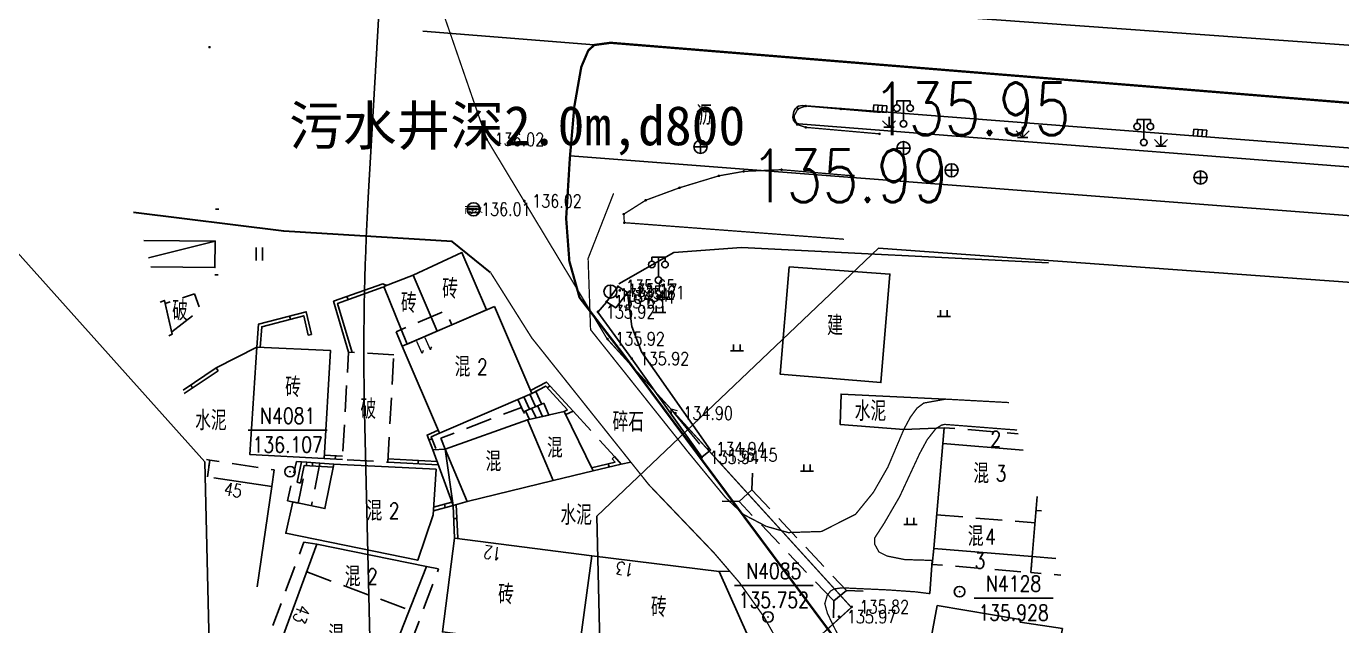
# Model space of a CAD drawing. Extents: x 529262 to 576451, y 2694391 to 2717535.
# Drawn here: x 565690.6 to 565790.8, y 2710109.1 to 2710154.8 of the extents above; entities that cross this region are included whole.
import ezdxf
from ezdxf.enums import TextEntityAlignment as Align
from ezdxf.xclip import XClip

# ---------------------------------------------------------------- set-up
doc = ezdxf.new("R2010")
doc.units = 0
doc.header["$XCLIPFRAME"] = 0
for name, pattern in [('CONTINOUS', [0]), ('X2', [10, 8, -2]), ('X5', [3, 2, -1])]:
    doc.linetypes.add(name, pattern=pattern)
for name, color, linetype in [('COMPONENT', 8, 'Continuous'), ('DLDW', 8, 'Continuous'), ('DLSS', 4, 'Continuous'), ('DMTZ', 8, 'Continuous'), ('GCD', 8, 'Continuous'), ('GXYZ', 8, 'Continuous'), ('JMD', 8, 'Continuous'), ('KZD', 8, 'Continuous'), ('PP-COM', 7, 'Continuous'), ('RD-中线', 40, 'Continuous'), ('RD-红线', 7, 'Continuous'), ('ZBTZ', 8, 'Continuous'), ('ZJ', 7, 'Continuous'), ('污水管径标注_W10-', 202, 'Continuous')]:
    doc.layers.add(name, color=color, linetype=linetype)
doc.layers.add('SXSS', color=5, linetype='Continuous', lineweight=0)
doc.layers.add('规划人行道', color=130, linetype='CONTINOUS', lineweight=30)
doc.layers.add('现状管道深度（物探资料）', color=2, linetype='Continuous', plot=False)
doc.styles.add('HZ', font='rs.shx', dxfattribs={"width": 0.8, "bigfont": 'hztxt.shx'})
doc.styles.add('romanc', font='romanc.shx', dxfattribs={"width": 0.8})
doc.styles.get("Standard").update_dxf_attribs({"font": '', "height": 2.5, "bigfont": 'smfs.shx'})
doc.styles.add('宋体', font='', dxfattribs={"width": 0.75})
doc.styles.get('Standard').set_extended_font_data('FangSong_GB2312')
doc.styles.get('宋体').set_extended_font_data('SimSun')
doc.linetypes.add('10421', pattern='A,2,[150,AAA.SHX,S=0.5,R=0,X=0,Y=0.5],1e-11', length=2)
doc.linetypes.add('10422', pattern='A,0.75,[150,AAA.SHX,S=0.5,R=0,X=0,Y=0.5],1.5,[177,AAA.SHX,S=1,R=0,X=0,Y=0.4],0.75', length=3)
doc.linetypes.add('1161', pattern='A,0,[149,AAA.SHX,S=0.15,R=0,X=0,Y=0],-1.6', length=1.6)

# ---------------------------------------------------------------- blocks, each defined once
blk = doc.blocks.new('A$C19FD0107')
at = {"layer": 'RD-中线', "color": 8, "linetype": 'Continuous', "flags": 128}
for points in [[(-5107.95, 16504.07), (-5219.45, 16202.02, 0.04717), (-5233.93, 16147.44), (-5260.68, 15986.84, 0.018836), (-5263.55, 15964.43), (-5278.55, 15797.76, 0.007917), (-5279.02, 15791.45), (-5281.36, 15751.13, 0.020425), (-5281.64, 15734.8), (-5276.77, 15528.25), (-5282.01, 15387.42), (-5280.48, 15295.55, 0.000055), (-5280.48, 15295.44), (-5280.16, 15276.46)], [(-6335.34, 15847.56, -0.022733), (-6280.83, 15846.02), (-5863.74, 15815.18, 0.013451), (-5702.53, 15807.61), (-5575.3, 15805.07, -0.027271), (-5520.95, 15801.01, -0.00117), (-5519.09, 15800.76), (-5286.59, 15769.48, 0.015336), (-5256.09, 15766.32), (-4915.64, 15741.63)], [(-4490.73, 14139.44, 0), (-4490.29, 14139.42)], [(-3818.25, 14086.17, 0), (-3817.74, 14086.17)]]:
    blk.add_lwpolyline(points, format="xyb", dxfattribs=at)
at = {"layer": 'RD-红线', "color": 8}
for points in [[(-5293.81, 15731.01), (-5315.47, 15755.2, 0.368839)], [(-5242.51, 15747.29), (-5263.95, 15726.87, 0.442627)]]:
    blk.add_lwpolyline(points, format="xyb", dxfattribs=at)
at = {"layer": 'RD-红线', "color": 8, "linetype": 'Continuous', "flags": 128}
for points in [[(-5242.51, 15747.29), (-4941.04, 15725.42)], [(-5293.81, 15731.01), (-5292.44, 15673.2)]]:
    blk.add_lwpolyline(points, dxfattribs=at)
at = {"layer": 'RD-红线', "color": 8}
blk.add_lwpolyline([(-5267.47, 15642.83), (-5262.68, 15672.95), (-5263.95, 15726.87)], dxfattribs=at)
blk = doc.blocks.new('GC200')
at = {"linetype": 'Continuous', "const_width": 0.2, "flags": 128}
blk.add_lwpolyline([(-0.1, 0, 1), (0.1, 0, 1)], format="xyb", close=True, dxfattribs=at)
blk = doc.blocks.new('gc119')
at = {"color": 8}
for p, q in [((-1, 0), (1, 0)), ((-0.5, 1), (-0.5, 0)), ((0.5, 1), (0.5, 0))]:
    blk.add_line(p, q, dxfattribs=at)
blk = doc.blocks.new('gc121')
at = {"color": 8}
for p, q in [((-0.5, -1), (-0.5, 1)), ((0.5, -1), (0.5, 1))]:
    blk.add_line(p, q, dxfattribs=at)
blk = doc.blocks.new('gc086')
at = {"color": 8}
for p, q in [((0, 0), (7, 0)), ((7, 0), (6.18, 0.57)), ((7, 0), (6.18, -0.57))]:
    blk.add_line(p, q, dxfattribs=at)
blk = doc.blocks.new('gc117')
at = {"color": 8}
blk.add_circle((0, 0), 0.8, dxfattribs=at)
blk.add_point((0, 0), dxfattribs=at)
blk = doc.blocks.new('gcbj0103')
for p, q in [((-1, 0), (1, 0)), ((-0.9, 0.43), (0.9, 0.43)), ((-0.88, -0.47), (0.88, -0.47))]:
    blk.add_line(p, q)
blk.add_circle((0, 0), 1)

msp = doc.modelspace()

# ---------------------------------------------------------------- linework, layer by layer
at = {"layer": 'DLDW', "color": 8}
for p, q in [((565756.886, 2710148.807, 138.061), (565756.886, 2710149.107, 138.061)), ((565756.886, 2710149.107, 138.061), (565757.886, 2710149.107, 138.061)), ((565757.386, 2710147.607, 138.061), (565757.386, 2710149.107, 138.061)), ((565757.886, 2710149.107, 138.061), (565757.886, 2710148.807, 138.061)), ((565775.182, 2710147.393, -4.842), (565775.182, 2710147.693, -4.842)), ((565775.182, 2710147.693, -4.842), (565776.182, 2710147.693, -4.842)), ((565775.682, 2710146.193, -4.842), (565775.682, 2710147.693, -4.842)), ((565776.182, 2710147.693, -4.842), (565776.182, 2710147.393, -4.842)), ((565738.228, 2710136.897, -12.27), (565738.228, 2710137.197, -12.27)), ((565738.228, 2710137.197, -12.27), (565739.228, 2710137.197, -12.27)), ((565738.728, 2710135.697, -12.27), (565738.728, 2710137.197, -12.27)), ((565739.228, 2710137.197, -12.27), (565739.228, 2710136.897, -12.27))]:
    msp.add_line(p, q, dxfattribs=at)
for centre in [(565756.886, 2710148.557, 138.061), (565757.886, 2710148.557, 138.061), (565757.386, 2710147.357, 138.061), (565775.182, 2710147.143, -4.842), (565776.182, 2710147.143, -4.842), (565775.682, 2710145.943, -4.842), (565738.228, 2710136.647, -12.27), (565739.228, 2710136.647, -12.27), (565738.728, 2710135.447, -12.27)]:
    msp.add_circle(centre, 0.25, dxfattribs=at)
at = {"layer": 'DLSS', "linetype": 'Continuous'}
for p, q in [((565745.838, 2710119.476), (565745.879, 2710120.755)), ((565745.838, 2710119.476), (565744.865, 2710118.592)), ((565744.865, 2710118.592), (565743.586, 2710118.623)), ((565753.04, 2710111.799), (565752.078, 2710111.013)), ((565753.04, 2710111.799), (565754.319, 2710111.758)), ((565752.078, 2710111.013), (565752.046, 2710109.733))]:
    msp.add_line(p, q, dxfattribs=at)
at = {"layer": 'DLSS', "linetype": 'X5'}
for p, q in [((565745.838, 2710119.476), (565753.04, 2710111.799)), ((565752.078, 2710111.013), (565744.865, 2710118.592))]:
    msp.add_line(p, q, dxfattribs=at)
at = {"layer": 'DLSS', "linetype": 'Continuous', "flags": 128}
for points, const_width, elevation in [([(565733.836, 2710153.361), (565735.085, 2710153.529), (565869.669, 2710142.582)], 0.175, 136.956), ([(565755.701, 2710102.405), (565752.856, 2710107.22), (565735.978, 2710129.895), (565732.719, 2710134.129), (565731.946, 2710136.894), (565731.702, 2710140.152), (565731.982, 2710144.727), (565732.325, 2710148.685), (565732.854, 2710151.691), (565733.384, 2710152.936), (565733.836, 2710153.361)], 0.175, 138.834), ([(565755.643, 2710148.222), (565749.949, 2710148.713), (565749.346, 2710148.494), (565749.034, 2710147.905), (565749.289, 2710147.307), (565749.951, 2710147.087), (565755.561, 2710146.591)], 0.1, 24.55), ([(565753.579, 2710143.391), (565748.098, 2710143.862), (565745.222, 2710143.734), (565743.331, 2710143.395), (565740.327, 2710142.484), (565737.758, 2710141.536), (565736.085, 2710140.474), (565736.136, 2710139.825), (565752.851, 2710138.567)], 0.1, 24.55), ([(565766.04, 2710124.034), (565765.172, 2710124.096), (565762.387, 2710124.316), (565760.522, 2710124.461), (565760.275, 2710124.404), (565759.832, 2710124.116), (565759.191, 2710123.299), (565758.615, 2710122.237), (565757.088, 2710118.948), (565755.902, 2710116.909), (565755.201, 2710115.825), (565755.185, 2710115.355), (565755.515, 2710114.744), (565756.141, 2710114.431), (565757.474, 2710114.164), (565759.574, 2710114.102)], 0.1, 135.655)]:
    msp.add_lwpolyline(points, dxfattribs=dict(at, const_width=const_width, elevation=elevation))
at = {"layer": 'DLSS', "linetype": 'Continuous', "const_width": 0.1, "flags": 128}
for points in [[(565755.643, 2710148.222), (565749.949, 2710148.713), (565749.346, 2710148.494), (565749.034, 2710147.905), (565749.289, 2710147.307), (565749.951, 2710147.087), (565755.561, 2710146.591)], [(565753.579, 2710143.391), (565748.098, 2710143.862), (565745.222, 2710143.734), (565743.331, 2710143.395), (565740.327, 2710142.484), (565737.758, 2710141.536), (565736.085, 2710140.474), (565736.136, 2710139.825)], [(565725.952, 2710136.02), (565729.08, 2710131.055), (565738.003, 2710119.859), (565742.965, 2710114.669), (565744.892, 2710112.418), (565746.761, 2710109.806), (565751.084, 2710102.128), (565751.084, 2710102.128)], [(565751.58, 2710111.446), (565751.394, 2710110.805), (565751.595, 2710110.075), (565752.037, 2710109.141), (565754.628, 2710104.046), (565754.628, 2710104.046)], [(565759.398, 2710111.569), (565758.306, 2710111.705), (565756.239, 2710111.851), (565754.14, 2710111.946), (565752.706, 2710112.013), (565752.091, 2710111.924), (565751.834, 2710111.767), (565751.58, 2710111.446)]]:
    msp.add_lwpolyline(points, dxfattribs=at)
at = {"layer": 'DLSS', "linetype": 'X2', "const_width": 0.1, "flags": 128}
msp.add_lwpolyline([(565735.316, 2710142.063), (565733.373, 2710137.099), (565733.561, 2710131.675), (565740.985, 2710122.356), (565743.836, 2710118.886), (565745.215, 2710117.595), (565746.936, 2710116.695)], dxfattribs=at)
for points, elevation in [([(565757.407, 2710124.069), (565757.907, 2710125.007), (565758.419, 2710125.703), (565758.931, 2710126.087), (565760.595, 2710126.385), (565765.41, 2710126.124)], 135.671), ([(565757.407, 2710124.069), (565756.196, 2710121.211), (565755.1, 2710119.295), (565753.736, 2710117.614), (565751.144, 2710116.305), (565748.608, 2710116.222), (565746.936, 2710116.695)], 135.655)]:
    msp.add_lwpolyline(points, dxfattribs=dict(at, elevation=elevation))
at = {"layer": 'DMTZ', "linetype": '10421', "flags": 128}
msp.add_lwpolyline([(565768.432, 2710136.774), (565745.045, 2710137.937), (565739.898, 2710137.567), (565735.717, 2710135.177)], dxfattribs=at)
at = {"layer": 'DMTZ', "linetype": '10422', "flags": 128}
for points in [[(565742.023, 2710121.954), (565742.696, 2710122.499), (565737.436, 2710129.992), (565736.7, 2710131.911), (565736.362, 2710134.497)], [(565734.761, 2710133.781), (565734.106, 2710133.021), (565736.704, 2710129.468), (565742.023, 2710121.954)]]:
    msp.add_lwpolyline(points, dxfattribs=at)
at = {"layer": 'GXYZ', "color": 8}
for p, q in [((565755.085, 2710148.301, 134.439), (565755.127, 2710148.8, 134.439)), ((565755.127, 2710148.8, 134.439), (565756.123, 2710148.717, 134.439)), ((565755.461, 2710148.772, 134.439), (565755.419, 2710148.273, 134.439)), ((565755.789, 2710148.744, 134.439), (565755.748, 2710148.246, 134.439)), ((565756.123, 2710148.717, 134.439), (565756.082, 2710148.218, 134.439)), ((565756.082, 2710148.218, 134.439), (565755.085, 2710148.301, 134.439)), ((565779.441, 2710146.446), (565779.482, 2710146.945)), ((565779.482, 2710146.945), (565780.479, 2710146.862)), ((565779.816, 2710146.917), (565779.775, 2710146.419)), ((565780.145, 2710146.89), (565780.104, 2710146.391)), ((565780.479, 2710146.862), (565780.438, 2710146.364)), ((565741.428, 2710145.605, 137.122), (565742.428, 2710145.605, 137.122)), ((565741.928, 2710145.105, 137.122), (565741.928, 2710146.105, 137.122)), ((565756.882, 2710145.506, 136.91), (565757.882, 2710145.506, 136.91)), ((565757.382, 2710145.006, 136.91), (565757.382, 2710146.006, 136.91)), ((565780.438, 2710146.364), (565779.441, 2710146.446)), ((565760.549, 2710143.816, 136.688), (565761.549, 2710143.816, 136.688)), ((565761.049, 2710143.316, 136.688), (565761.049, 2710144.316, 136.688)), ((565779.996, 2710142.772, 136.467), (565779.996, 2710143.772, 136.467)), ((565779.496, 2710143.272, 136.467), (565780.496, 2710143.272, 136.467)), ((565735.072, 2710134.079, 134.128), (565735.072, 2710135.079, 134.128)), ((565735.072, 2710134.079, 134.128), (565735.072, 2710135.079, 134.128)), ((565735.072, 2710134.079, 134.128), (565735.072, 2710135.079, 134.128))]:
    msp.add_line(p, q, dxfattribs=at)
for centre in [(565741.928, 2710145.605, 137.122), (565757.382, 2710145.506, 136.91), (565761.049, 2710143.816, 136.688), (565779.996, 2710143.272, 136.467), (565735.072, 2710134.579, 134.128), (565735.072, 2710134.579, 134.128), (565735.072, 2710134.579, 134.128)]:
    msp.add_circle(centre, 0.5, dxfattribs=at)
at = {"layer": 'JMD', "linetype": 'Continuous'}
for p, q in [((565705.256, 2710140.854), (565705.006, 2710140.856)), ((565699.894, 2710137.147), (565704.983, 2710138.419)), ((565705.206, 2710135.854), (565704.956, 2710135.857)), ((565715.013, 2710134.202, 138.242), (565715.097, 2710133.966, 138.242)), ((565710.711, 2710132.474, 135.988), (565710.647, 2710132.716, 135.988)), ((565712.062, 2710131.261), (565712.306, 2710131.316)), ((565705.062, 2710128.76), (565705.201, 2710128.552)), ((565703.122, 2710127.461, 136.033), (565703.261, 2710127.254, 136.033)), ((565728.916, 2710125.627), (565728.478, 2710126.555)), ((565729.376, 2710125.825), (565728.937, 2710126.753)), ((565729.835, 2710126.023), (565729.385, 2710126.974)), ((565730.456, 2710127.409, 139.146), (565730.272, 2710127.24, 139.146)), ((565728.457, 2710125.43), (565728.018, 2710126.357)), ((565729.99, 2710126.09), (565728.457, 2710125.43)), ((565728.457, 2710125.43), (565729.99, 2710126.09)), ((565728.613, 2710125.497), (565728.918, 2710124.843)), ((565729.072, 2710125.694), (565729.406, 2710124.954)), ((565729.531, 2710125.892), (565729.895, 2710125.065)), ((565729.99, 2710126.09), (565730.383, 2710125.176)), ((565730.383, 2710125.176), (565728.752, 2710124.806)), ((565721.256, 2710123.278), (565721.488, 2710123.37)), ((565723.092, 2710118.294), (565722.492, 2710122.578, 136.87)), ((565712.4, 2710121.551, 136.11), (565712.383, 2710121.301, 136.11)), ((565714.118, 2710121.813), (565714.132, 2710122.063)), ((565720.426, 2710121.465, 136.129), (565720.44, 2710121.715, 136.129)), ((565734.906, 2710121.462), (565734.965, 2710121.219)), ((565735.195, 2710121.839), (565735.381, 2710122.006)), ((565711.226, 2710120.05), (565711.47, 2710119.997)), ((565722.494, 2710118.132), (565722.429, 2710118.374)), ((565723.137, 2710117.295), (565723.387, 2710117.306))]:
    msp.add_line(p, q, dxfattribs=at)
at = {"layer": 'JMD', "linetype": 'Continuous', "flags": 128}
for points, elevation in [([(565700.077, 2710136.453), (565704.962, 2710136.4), (565704.983, 2710138.419), (565699.544, 2710138.477)], 138.862), ([(565715.132, 2710129.955), (565713.99, 2710133.838), (565717.745, 2710135.172), (565718.059, 2710135.046)], 138.242), ([(565715.397, 2710129.941), (565714.296, 2710133.682), (565717.739, 2710134.905), (565717.867, 2710134.854)], 138.242), ([(565700.781, 2710133.779), (565701.115, 2710133.911), (565701.707, 2710131.339), (565701.456, 2710131.217)], 138.119), ([(565708.157, 2710130.336), (565708.285, 2710132.098), (565711.915, 2710133.047), (565712.306, 2710131.316)], 135.988), ([(565708.406, 2710130.322), (565708.521, 2710131.901), (565711.728, 2710132.74), (565712.062, 2710131.261)], 135.988), ([(565705.062, 2710128.76), (565702.546, 2710127.076)], 136.033), ([(565705.201, 2710128.552), (565702.613, 2710126.82)], 136.033), ([(565732.233, 2710125.474), (565730.202, 2710127.686), (565728.985, 2710127.046)], 139.146), ([(565731.815, 2710125.56), (565730.148, 2710127.375), (565729.084, 2710126.816)], 139.146), ([(565729.99, 2710126.09), (565728.457, 2710125.43)], 134.099), ([(565767.568, 2710118.964), (565767.189, 2710114.388), (565759.685, 2710115.01), (565760.39, 2710123.012), (565766.503, 2710122.497)], 135.96), ([(565714.018, 2710121.442), (565711.563, 2710121.607), (565711.226, 2710120.05)], 136.11), ([(565718.114, 2710121.588), (565721.968, 2710121.383)], 136.129), ([(565718.128, 2710121.838), (565721.875, 2710121.638)], 136.129), ([(565713.967, 2710121.195), (565711.761, 2710121.343), (565711.47, 2710119.997)], 136.11), ([(565704.864, 2710120.395), (565709.298, 2710119.724), (565708.186, 2710112.098)], 136.113), ([(565768.993, 2710114.238), (565767.189, 2710114.388), (565767.568, 2710118.964)], 135.96)]:
    msp.add_lwpolyline(points, dxfattribs=dict(at, elevation=elevation))
for points, elevation in [([(565720.045, 2710135.839), (565723.76, 2710137.553), (565725.639, 2710133.187), (565721.883, 2710131.57)], 135.804), ([(565726.234, 2710133.443), (565729.084, 2710126.816), (565722.062, 2710123.793), (565719.212, 2710130.42)], 135.772), ([(565721.794, 2710121.043), (565714.018, 2710121.442), (565713.328, 2710118.054), (565710.879, 2710118.552), (565710.35, 2710116.165), (565720.406, 2710114.119), (565721.578, 2710117.573)], 136.466), ([(565769.5, 2710108.917), (565766.276, 2710109.388), (565766.281, 2710109.6), (565759.955, 2710110.657), (565758.675, 2710103.824), (565768.089, 2710101.925)], 136.524)]:
    msp.add_lwpolyline(points, close=True, dxfattribs=dict(at, elevation=elevation))
for points in [[(565748.669, 2710136.462), (565756.357, 2710135.915), (565755.671, 2710127.651), (565747.99, 2710128.289)], [(565719.587, 2710130.581), (565717.827, 2710134.953), (565720.045, 2710135.839), (565721.883, 2710131.57)], [(565734.775, 2710133.802), (565735.653, 2710134.96), (565736.362, 2710134.497), (565735.484, 2710133.339)], [(565708.157, 2710130.336), (565707.606, 2710122.18), (565713.288, 2710121.86), (565713.753, 2710130.103)], [(565728.752, 2710124.806), (565731.557, 2710125.443), (565733.753, 2710120.924), (565730.703, 2710120.179)], [(565722.492, 2710122.578), (565728.752, 2710124.806), (565730.703, 2710120.179), (565724.175, 2710118.587)], [(565724.175, 2710118.587), (565723.092, 2710118.294), (565721.553, 2710122.524), (565722.492, 2710122.578), (565724.175, 2710118.587)], [(565732.681, 2710107.304), (565733.648, 2710114.446), (565723.206, 2710115.796), (565722.282, 2710108.649)], [(565732.681, 2710107.304), (565733.648, 2710114.446), (565743.345, 2710113.244), (565745.567, 2710108.315), (565745.59, 2710108.238), (565745.604, 2710108.167), (565745.603, 2710108.077), (565745.603, 2710108.077), (565745.407, 2710105.722)]]:
    msp.add_lwpolyline(points, close=True, dxfattribs=at)
at = {"layer": 'JMD', "linetype": 'X5', "flags": 128}
for points, elevation in [([(565701.666, 2710131.514), (565703.852, 2710133.196), (565703.405, 2710134.398), (565701.171, 2710133.667)], 137.009), ([(565718.58, 2710129.767), (565715.132, 2710129.955), (565714.671, 2710121.782), (565718.114, 2710121.588)], 138.539)]:
    msp.add_lwpolyline(points, close=True, dxfattribs=dict(at, elevation=elevation))
for points, elevation in [([(565719.212, 2710130.42), (565718.749, 2710131.514), (565722.527, 2710133.113), (565722.986, 2710132.045)], 138.853), ([(565760.39, 2710123.012), (565760.494, 2710124.209), (565766.128, 2710123.742)], 135.96), ([(565704.31, 2710121.78), (565704.576, 2710121.74), (565704.507, 2710121.287)], 136.089), ([(565704.384, 2710120.468), (565704.576, 2710121.74), (565709.465, 2710121.002), (565709.298, 2710119.724)], 136.113), ([(565759.911, 2710117.574), (565767.401, 2710116.953)], 143.466), ([(565767.898, 2710117.872), (565767.48, 2710117.906)], 137.112), ([(565712.728, 2710115.334), (565711.733, 2710115.501), (565709.367, 2710109.147)], 136.32), ([(565759.685, 2710115.01), (565759.561, 2710113.802), (565767.088, 2710113.178), (565767.189, 2710114.388)], 135.916), ([(565767.189, 2710114.388), (565767.088, 2710113.178), (565769.372, 2710112.983)], 135.916), ([(565711.945, 2710113.22), (565719.723, 2710110.341)], 136.236)]:
    msp.add_lwpolyline(points, dxfattribs=dict(at, elevation=elevation))
at = {"layer": 'JMD', "linetype": 'Continuous', "flags": 128}
for points in [[(565728.018, 2710126.357), (565729.084, 2710126.816), (565729.536, 2710127.054)], [(565731.557, 2710125.443), (565731.815, 2710125.56)], [(565731.666, 2710125.218), (565732.233, 2710125.474)], [(565721.553, 2710122.524), (565721.11, 2710123.647), (565721.963, 2710124.023)], [(565721.781, 2710122.629), (565721.431, 2710123.515), (565722.064, 2710123.794)], [(565713.288, 2710121.86), (565714.671, 2710121.782)], [(565713.302, 2710122.109), (565714.685, 2710122.032)], [(565733.641, 2710121.154), (565735.421, 2710121.588), (565735.195, 2710121.839)], [(565733.753, 2710120.924), (565735.887, 2710121.444), (565735.381, 2710122.006)], [(565723.006, 2710118.53), (565721.614, 2710118.153)], [(565723.092, 2710118.294), (565721.598, 2710117.89)], [(565723.092, 2710118.294), (565723.092, 2710118.294)], [(565723.206, 2710115.796), (565723.092, 2710118.294)], [(565723.456, 2710115.808), (565723.339, 2710118.361)], [(565709.923, 2710107.757), (565712.728, 2710115.334), (565721.06, 2710113.639), (565717.062, 2710103.421), (565710.597, 2710106.075)]]:
    msp.add_lwpolyline(points, dxfattribs=at)
at = {"layer": 'JMD', "linetype": 'X5', "flags": 128}
for points in [[(565722.492, 2710122.578), (565722.153, 2710123.407), (565728.302, 2710125.758), (565728.752, 2710124.806)], [(565732.233, 2710125.474), (565735.381, 2710122.006)], [(565712.959, 2710121.496), (565712.301, 2710118.263)], [(565717.062, 2710103.421), (565718.092, 2710103.024), (565721.981, 2710113.452), (565721.06, 2710113.639)]]:
    msp.add_lwpolyline(points, dxfattribs=at)
msp.add_lwpolyline([(565711.285, 2710118.469), (565710.487, 2710118.632), (565711.165, 2710121.634), (565711.969, 2710121.58)], close=True, dxfattribs=at)
at = {"layer": 'KZD', "linetype": 'Continuous'}
for p, q in [((565713.502, 2710124.016, 136.107), (565707.502, 2710124.016, 136.107)), ((565750.515, 2710112.189, 135.752), (565744.515, 2710112.189, 135.752)), ((565768.771, 2710111.223, 135.928), (565762.771, 2710111.223, 135.928))]:
    msp.add_line(p, q, dxfattribs=at)
at = {"layer": 'ZBTZ'}
for p, q in [((565755.787, 2710147.595), (565756.287, 2710147.095)), ((565756.287, 2710147.095), (565756.287, 2710147.895)), ((565756.287, 2710147.095), (565756.787, 2710147.595)), ((565755.887, 2710147.095), (565756.687, 2710147.095)), ((565765.956, 2710146.826), (565766.456, 2710146.326)), ((565766.456, 2710146.326), (565766.456, 2710147.126)), ((565766.456, 2710146.326), (565766.956, 2710146.826)), ((565766.056, 2710146.326), (565766.856, 2710146.326)), ((565776.487, 2710146.151), (565776.987, 2710145.651)), ((565776.587, 2710145.651), (565777.387, 2710145.651)), ((565776.987, 2710145.651), (565776.987, 2710146.451)), ((565776.987, 2710145.651), (565777.487, 2710146.151))]:
    msp.add_line(p, q, dxfattribs=at)
at = {"layer": 'ZBTZ', "linetype": '1161', "flags": 128}
for points, elevation in [([(565720.78, 2710154.409), (565733.836, 2710153.361)], 136.017), ([(566062.353, 2710117.69), (566058.543, 2710119.832), (565731.999, 2710144.919)], 135.317), ([(565760.595, 2710126.385), (565752.629, 2710126.766), (565752.574, 2710124.446), (565757.407, 2710124.069), (565760.494, 2710124.209)], 135.671)]:
    msp.add_lwpolyline(points, dxfattribs=dict(at, elevation=elevation))
at = {"layer": 'ZBTZ', "linetype": 'Continuous', "flags": 128}
msp.add_lwpolyline([(565749.672, 2710148.752), (565749.39, 2710148.692), (565749.277, 2710148.627), (565749.136, 2710148.487), (565749.026, 2710148.298), (565748.956, 2710147.859), (565749.02, 2710147.646), (565749.158, 2710147.438), (565749.394, 2710147.364), (565858.365, 2710138.826), (565858.574, 2710138.848), (565858.756, 2710138.926), (565858.98, 2710139.126), (565859.024, 2710139.376), (565858.908, 2710139.913), (565858.721, 2710140.14), (565858.524, 2710140.256), (565858.296, 2710140.313)], close=True, dxfattribs=at)
at = {"layer": 'ZBTZ', "linetype": '1161', "flags": 128}
for points in [[(565705.062, 2710128.76), (565708.157, 2710130.336)], [(565736.629, 2710121.583), (565736.629, 2710121.583), (565735.887, 2710121.444)], [(565759.574, 2710114.102), (565759.398, 2710111.569)], [(565743.345, 2710113.244), (565744.159, 2710113.274)]]:
    msp.add_lwpolyline(points, dxfattribs=at)
at = {"layer": '污水管径标注_W10-', "color": 0, "const_width": 0.1}
msp.add_lwpolyline([(565720.917, 2710159.925), (565725.654, 2710146.191), (565728.478, 2710141.505), (565734.827, 2710130.971), (565740.007, 2710125.272), (565753.417, 2710110.518), (565747.315, 2710104.971), (565746.238, 2710092.855), (565743.827, 2710085.338), (565742.478, 2710073.595), (565742.036, 2710067.846), (565742.593, 2710054.105), (565743.538, 2710030.791), (565749.827, 2710019.197), (565749.976, 2710015.235), (565750.732, 2709995.249), (565751.157, 2709983.993), (565750.888, 2709975.262), (565750.712, 2709969.523), (565750.805, 2709955.265), (565750.877, 2709944.031)], dxfattribs=at)
at = {"layer": '规划人行道', "linetype": 'Continuous', "flags": 128}
msp.add_lwpolyline([(565725.952, 2710136.02), (565723.032, 2710138.396), (565710.202, 2710139.176), (565698.772, 2710140.609)], dxfattribs=at)
msp.add_lwpolyline([(565725.952, 2710136.02), (565723.032, 2710138.396), (565710.202, 2710139.176), (565698.772, 2710140.609)], dxfattribs=at)
msp.add_lwpolyline([(565725.952, 2710136.02), (565723.032, 2710138.396), (565710.202, 2710139.176), (565698.772, 2710140.609)], dxfattribs=at)

# ---------------------------------------------------------------- block references
at = {"layer": 'COMPONENT', "linetype": 'Continuous', "xscale": 0.5, "yscale": 0.5}
msp.add_blockref('gcbj0103', (565724.654, 2710140.846), dxfattribs=at)
at = {"layer": 'GCD', "linetype": 'Continuous', "xscale": 0.5, "yscale": 0.5, "zscale": 0.5}
for p in [(565704.546, 2710153.197, 111.643), (565749.346, 2710148.494, 111.451), (565749.949, 2710148.713, 111.465), (565752.622, 2710148.493, 111.404), (565749.034, 2710147.905, 111.421), (565749.289, 2710147.307, 111.419), (565749.951, 2710147.087, 111.429), (565755.561, 2710146.591, 111.392), (565743.331, 2710143.395, 111.435), (565745.222, 2710143.734, 111.432), (565748.098, 2710143.862, 111.398), (565753.579, 2710143.391, 111.339), (565740.327, 2710142.484, 111.471), (565737.758, 2710141.536, 111.535), (565736.085, 2710140.474, 111.576), (565736.136, 2710139.825, 111.627)]:
    msp.add_blockref('GC200', p, dxfattribs=at)
at = {"layer": 'GCD', "linetype": 'Continuous'}
ref = msp.add_blockref('GC200', (565752.622, 2710148.493, 135.954), dxfattribs=dict(at, xscale=0.5, yscale=0.5, zscale=0.5))
ref.add_attrib('height', '135.95', dxfattribs={"linetype": 'Continuous', "height": 4, "style": 'HZ', "width": 0.8}).set_placement((565755.022, 2710148.493, 135.954), align=Align.MIDDLE_LEFT)
ref = msp.add_blockref('GC200', (565725.657, 2710146.17, 136.02), dxfattribs=dict(at, xscale=0.5, yscale=0.5, zscale=0.5))
ref.add_attrib('height', '136.02', dxfattribs={"linetype": 'Continuous', "height": 1, "style": 'HZ', "width": 0.8}).set_placement((565726.257, 2710146.17, 136.02), align=Align.MIDDLE_LEFT)
ref = msp.add_blockref('GC200', (565743.331, 2710143.395, 135.985), dxfattribs=dict(at, xscale=0.5, yscale=0.5, zscale=0.5))
ref.add_attrib('height', '135.99', dxfattribs={"linetype": 'Continuous', "height": 4, "style": 'HZ', "width": 0.8}).set_placement((565745.731, 2710143.395, 135.985), align=Align.MIDDLE_LEFT)
ref = msp.add_blockref('GC200', (565728.519, 2710141.474, 136.02), dxfattribs=dict(at, xscale=0.5, yscale=0.5, zscale=0.5))
ref.add_attrib('height', '136.02', dxfattribs={"linetype": 'Continuous', "height": 1, "style": 'HZ', "width": 0.8}).set_placement((565729.119, 2710141.474, 136.02), align=Align.MIDDLE_LEFT)
ref = msp.add_blockref('GC200', (565724.626, 2710140.849, 136.007), dxfattribs=dict(at, xscale=0.5, yscale=0.5, zscale=0.5))
ref.add_attrib('height', '136.01', dxfattribs={"linetype": 'Continuous', "height": 1, "style": 'HZ', "width": 0.8}).set_placement((565725.226, 2710140.849, 136.007), align=Align.MIDDLE_LEFT)
ref = msp.add_blockref('GC200', (565735.649, 2710134.963, 135.646), dxfattribs=dict(at, xscale=0.5, yscale=0.5, zscale=0.5))
ref.add_attrib('height', '135.65', dxfattribs={"linetype": 'Continuous', "height": 1, "style": 'HZ', "width": 0.8}).set_placement((565736.249, 2710134.963, 135.646), align=Align.MIDDLE_LEFT)
ref = msp.add_blockref('GC200', (565735.149, 2710134.319, 135.343), dxfattribs=dict(at, xscale=0.5, yscale=0.5, zscale=0.5))
ref.add_attrib('height', '135.34', dxfattribs={"linetype": 'Continuous', "height": 1, "style": 'HZ', "width": 0.8}).set_placement((565735.749, 2710134.319, 135.343), align=Align.MIDDLE_LEFT)
ref = msp.add_blockref('GC200', (565735.579, 2710134.166, 134.441), dxfattribs=dict(at, xscale=0.5, yscale=0.5, zscale=0.5))
ref.add_attrib('height', '134.44', dxfattribs={"linetype": 'Continuous', "height": 1, "style": 'HZ', "width": 0.8}).set_placement((565736.179, 2710134.166, 134.441), align=Align.MIDDLE_LEFT)
ref = msp.add_blockref('GC200', (565735.784, 2710134.667, 135.172), dxfattribs=dict(at, xscale=0.5, yscale=0.5, zscale=0.5))
ref.add_attrib('height', '135.17', dxfattribs={"linetype": 'Continuous', "height": 1, "style": 'HZ', "width": 0.8}).set_placement((565736.384, 2710134.667, 135.172), align=Align.MIDDLE_LEFT)
ref = msp.add_blockref('GC200', (565736.358, 2710134.5, 135.607), dxfattribs=dict(at, xscale=0.5, yscale=0.5, zscale=0.5))
ref.add_attrib('height', '135.61', dxfattribs={"linetype": 'Continuous', "height": 1, "style": 'HZ', "width": 0.8}).set_placement((565736.958, 2710134.5, 135.607), align=Align.MIDDLE_LEFT)
ref = msp.add_blockref('GC200', (565734.121, 2710133.038, 135.921), dxfattribs=dict(at, xscale=0.5, yscale=0.5, zscale=0.5))
ref.add_attrib('height', '135.92', dxfattribs={"linetype": 'Continuous', "height": 1, "style": 'HZ', "width": 0.8}).set_placement((565734.721, 2710133.038, 135.921), align=Align.MIDDLE_LEFT)
ref = msp.add_blockref('GC200', (565734.771, 2710133.805, 135.654), dxfattribs=dict(at, xscale=0.5, yscale=0.5, zscale=0.5))
ref.add_attrib('height', '135.65', dxfattribs={"linetype": 'Continuous', "height": 1, "style": 'HZ', "width": 0.8}).set_placement((565735.371, 2710133.805, 135.654), align=Align.MIDDLE_LEFT)
ref = msp.add_blockref('GC200', (565734.846, 2710130.975, 135.92), dxfattribs=dict(at, xscale=0.5, yscale=0.5, zscale=0.5))
ref.add_attrib('height', '135.92', dxfattribs={"linetype": 'Continuous', "height": 1, "style": 'HZ', "width": 0.8}).set_placement((565735.446, 2710130.975, 135.92), align=Align.MIDDLE_LEFT)
ref = msp.add_blockref('GC200', (565736.7, 2710129.471, 135.92), dxfattribs=dict(at, xscale=0.5, yscale=0.5, zscale=0.5))
ref.add_attrib('height', '135.92', dxfattribs={"linetype": 'Continuous', "height": 1, "style": 'HZ', "width": 0.8}).set_placement((565737.3, 2710129.471, 135.92), align=Align.MIDDLE_LEFT)
ref = msp.add_blockref('GC200', (565740.025, 2710125.319, 134.9), dxfattribs=dict(at, xscale=0.5, yscale=0.5, zscale=0.5))
ref.add_attrib('height', '134.90', dxfattribs={"linetype": 'Continuous', "height": 1, "style": 'HZ', "width": 0.8}).set_placement((565740.625, 2710125.319, 134.9), align=Align.MIDDLE_LEFT)
ref = msp.add_blockref('GC200', (565742.019, 2710121.957, 135.939), dxfattribs=dict(at, xscale=0.5, yscale=0.5, zscale=0.5))
ref.add_attrib('height', '135.94', dxfattribs={"linetype": 'Continuous', "height": 1, "style": 'HZ', "width": 0.8}).set_placement((565742.619, 2710121.957, 135.939), align=Align.MIDDLE_LEFT)
ref = msp.add_blockref('GC200', (565742.526, 2710122.609, 134.944), dxfattribs=dict(at, xscale=0.5, yscale=0.5, zscale=0.5))
ref.add_attrib('height', '134.94', dxfattribs={"linetype": 'Continuous', "height": 1, "style": 'HZ', "width": 0.8}).set_placement((565743.126, 2710122.609, 134.944), align=Align.MIDDLE_LEFT)
ref = msp.add_blockref('GC200', (565743.42, 2710122.127, 135.446), dxfattribs=dict(at, xscale=0.5, yscale=0.5, zscale=0.5))
ref.add_attrib('height', '135.45', dxfattribs={"linetype": 'Continuous', "height": 1, "style": 'HZ', "width": 0.8}).set_placement((565744.02, 2710122.127, 135.446), align=Align.MIDDLE_LEFT)
ref = msp.add_blockref('GC200', (565753.442, 2710110.564, 135.82), dxfattribs=dict(at, xscale=0.5, yscale=0.5, zscale=0.5))
ref.add_attrib('height', '135.82', dxfattribs={"linetype": 'Continuous', "height": 1, "style": 'HZ', "width": 0.8}).set_placement((565754.042, 2710110.564, 135.82), align=Align.MIDDLE_LEFT)
ref = msp.add_blockref('GC200', (565752.47, 2710109.811, 135.966), dxfattribs=dict(at, xscale=0.5, yscale=0.5, zscale=0.5))
ref.add_attrib('height', '135.97', dxfattribs={"linetype": 'Continuous', "height": 1, "style": 'HZ', "width": 0.8}).set_placement((565753.07, 2710109.811, 135.966), align=Align.MIDDLE_LEFT)
at = {"layer": 'KZD', "linetype": 'Continuous', "xscale": 0.5, "yscale": 0.5, "zscale": 0.5}
for p in [(565710.68, 2710120.859, 136.107), (565761.657, 2710111.722, 135.928), (565747.072, 2710109.791, 135.752)]:
    msp.add_blockref('gc117', p, dxfattribs=at)
at = {"layer": 'PP-COM'}
ref = msp.add_blockref('A$C19FD0107', (570997.993, 2694390.603), dxfattribs=at)
XClip(ref).set_block_clipping_path([(-9366.4383134884, 14428.6043910822), (-3328.4480743363, 17452.7484863754)])
at = {"layer": 'SXSS', "color": 8, "linetype": 'Continuous', "xscale": 0.5000000001103206, "yscale": 0.5000000001103206, "zscale": 0.5000000001103206, "rotation": 129.4481637587616}
msp.add_blockref('gc086', (565741.886, 2710122.957), dxfattribs=at)
at = {"layer": 'ZBTZ', "linetype": 'Continuous', "xscale": 0.5, "yscale": 0.5, "zscale": 0.5}
for name, p in [('gc121', (565708.339, 2710137.446, 138.242)), ('gc119', (565738.803, 2710132.981)), ('gc119', (565760.456, 2710132.668)), ('gc119', (565744.705, 2710130.058)), ('gc119', (565750.041, 2710120.899)), ('gc119', (565757.923, 2710116.844))]:
    msp.add_blockref(name, p, dxfattribs=at)

# ---------------------------------------------------------------- texts
at = {"layer": 'DLSS', "color": 8, "linetype": 'Continuous', "style": 'HZ', "width": 0.8}
msp.add_text('沥', height=1.5, rotation=0.00008, dxfattribs=at).set_placement((565742.189, 2710148.068), align=Align.MIDDLE)
at = {"layer": 'GXYZ', "linetype": 'Continuous', "style": '宋体'}
msp.add_text('雨水', height=0.5, dxfattribs=at).set_placement((565724.656, 2710140.806), align=Align.MIDDLE)
at = {"layer": 'JMD', "linetype": 'Continuous', "style": 'HZ', "width": 0.8}
for s, p in [('砖', (565723.467, 2710134.782)), ('砖', (565720.325, 2710133.705)), ('混', (565724.413, 2710128.843)), ('砖', (565711.506, 2710127.287)), ('混', (565731.441, 2710122.674)), ('混', (565726.765, 2710121.638)), ('混', (565763.902, 2710120.726)), ('混', (565717.699, 2710117.875)), ('混', (565763.48, 2710115.936, 143.466)), ('混', (565716.045, 2710112.877)), ('砖', (565727.719, 2710111.506)), ('砖', (565739.362, 2710110.532, -135.969)), ('混', (565714.8, 2710108.423))]:
    msp.add_text(s, height=1.5, dxfattribs=at).set_placement(p, align=Align.MIDDLE_RIGHT)
for s, p in [('破', (565702.3, 2710133.199)), ('建', (565752.172, 2710132.079)), ('破', (565716.633, 2710125.707))]:
    msp.add_text(s, height=1.5, dxfattribs=at).set_placement(p, align=Align.MIDDLE)
for s, p in [('2', (565724.913, 2710128.843)), ('2', (565764, 2710123.358, 0.5)), ('3', (565764.402, 2710120.726)), ('2', (565718.199, 2710117.875)), ('4', (565763.603, 2710115.905, 143.466)), ('3', (565762.794, 2710114.073)), ('2', (565716.545, 2710112.877))]:
    msp.add_text(s, height=1.2, dxfattribs=at).set_placement(p, align=Align.MIDDLE_LEFT)
at = {"layer": 'KZD', "linetype": 'Continuous', "style": 'romanc', "width": 0.8}
for s, p in [('N4081', (565710.502, 2710125.116)), ('136.107', (565710.502, 2710122.916)), ('N4085', (565747.515, 2710113.289)), ('N4128', (565765.771, 2710112.323)), ('135.752', (565747.515, 2710111.089)), ('135.928', (565765.771, 2710110.123))]:
    msp.add_text(s, height=1.2, dxfattribs=at).set_placement(p, align=Align.MIDDLE)
at = {"layer": 'ZJ', "color": 8, "linetype": 'Continuous', "style": 'HZ', "width": 0.8}
for s, rotation, p in [('11', 204.00874, (565720.887, 2710130.463, -136.089)), ('45', 350, (565706.339, 2710119.463)), ('12', 172.35106, (565726.097, 2710114.66, -136.089)), ('13', 170.13504, (565736.174, 2710113.446)), ('43', 249.55025, (565711.553, 2710109.985))]:
    msp.add_text(s, height=1, rotation=rotation, dxfattribs=at).set_placement(p, align=Align.MIDDLE)
for s, p in [('水泥', (565704.653, 2710124.836)), ('碎石', (565736.43, 2710124.725)), ('水泥', (565754.871, 2710125.549)), ('水泥', (565732.466, 2710117.63))]:
    msp.add_text(s, height=1.5, dxfattribs=at).set_placement(p, align=Align.MIDDLE)
at = {"layer": '现状管道深度（物探资料）'}
msp.add_text('污水井深2.0m,d800', height=3, dxfattribs=at).set_placement((565727.97, 2710147.225), align=Align.MIDDLE_CENTER)

doc.saveas('drawing.dxf')
